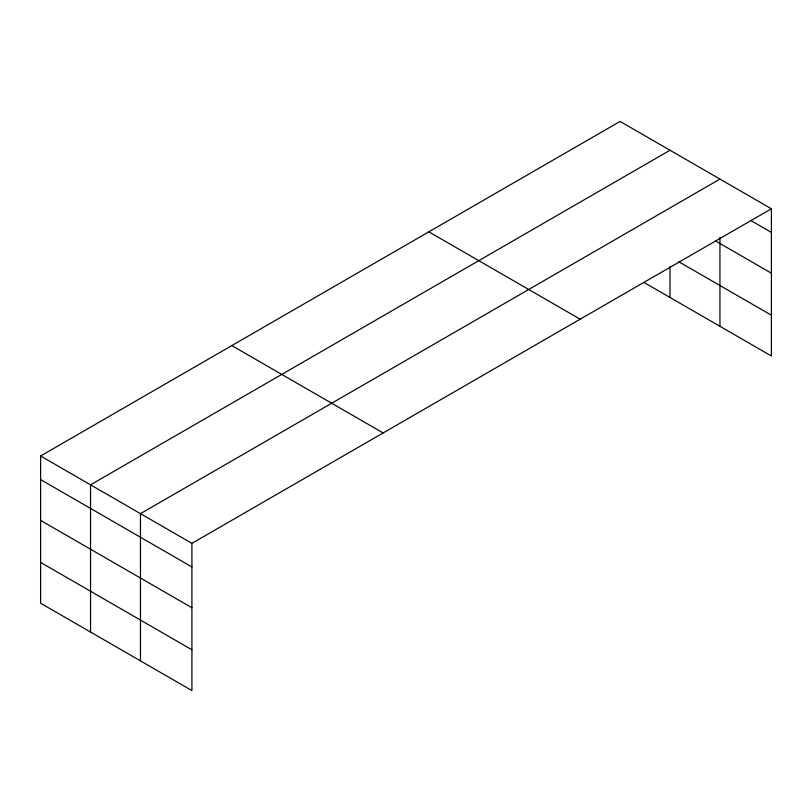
<?xml version="1.0" encoding="UTF-8"?>
<svg xmlns="http://www.w3.org/2000/svg" width="812" height="812" viewBox="0 0 812 812"><rect width="100%" height="100%" fill="white"/><g stroke="black" fill="none" stroke-linecap="round" stroke-linejoin="round"><path stroke-width="1.22" d="M719.95 237.307L719.95 326.312M643.967 282.434L771.4 356.011L771.4 208.785L620.084 121.424L40.6 455.989L40.6 603.214L191.916 690.576L191.916 543.35L40.6 455.989M670.012 150.261L90.538 484.815L90.538 632.04M719.95 179.087L140.466 513.651L140.466 660.866M191.916 543.35L771.4 208.785M750.603 220.397L771.4 232.405M715.605 240.981L771.4 273.197M678.7 261.697L771.4 315.218M428.848 231.836L580.174 319.197M231.826 345.587L383.152 432.948M40.6 479.598L191.916 566.959M40.6 520.39L191.916 607.752M40.6 562.422L191.916 649.783M670.012 266.58L670.012 297.476"/></g></svg>
